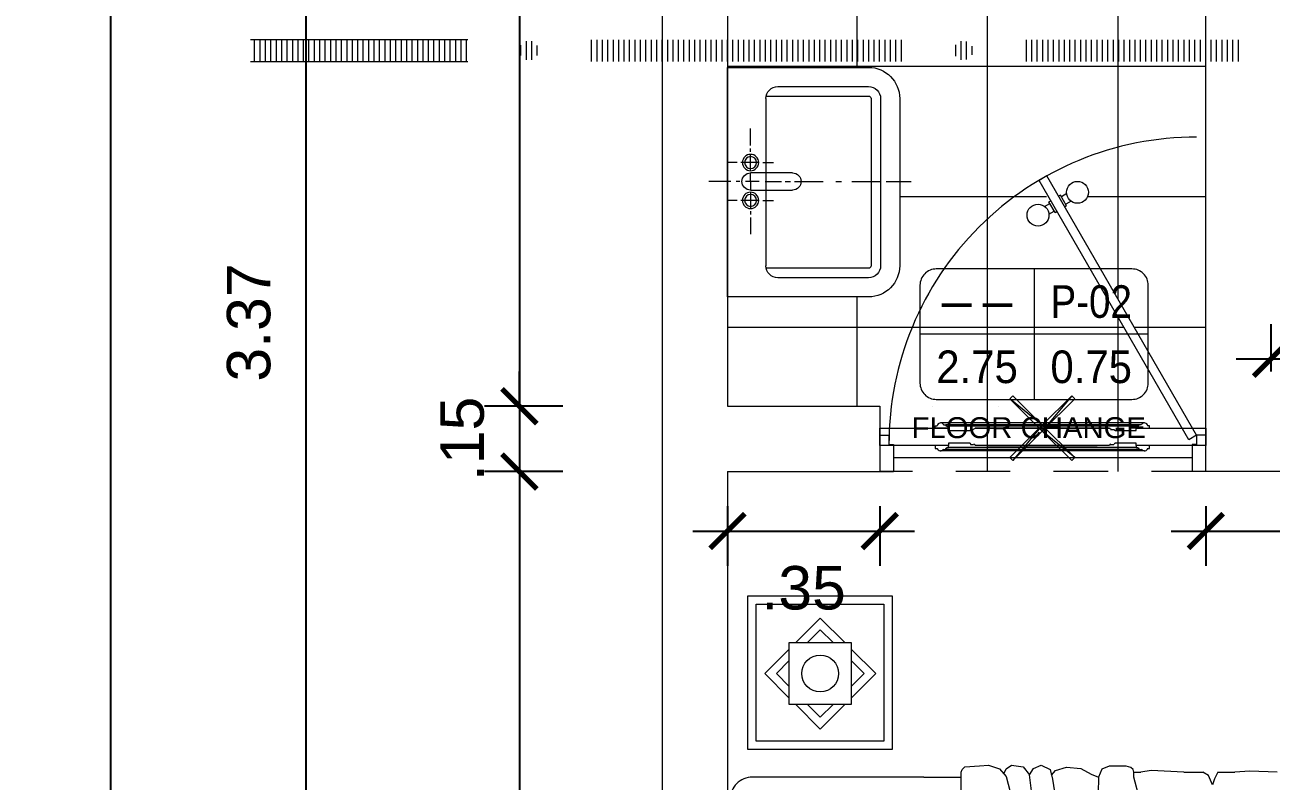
# Model space of a CAD drawing. Header units: millimetres. Extents: x -59 to 123, y 54 to 155.
# Drawn here: x -28.534 to -25.668, y 137.245 to 138.984 of the extents above; entities that cross this region are included whole.
import ezdxf
from ezdxf.enums import TextEntityAlignment as Align

# ---------------------------------------------------------------- set-up
doc = ezdxf.new("R2010")
doc.units = ezdxf.units.MM
for name, pattern in [('CONTINUA', [0]), ('DASHDOT', [25.4, 12.7, -6.35, 0, -6.35]), ('HIDDEN2', [0.1875, 0.125, -0.0625])]:
    doc.linetypes.add(name, pattern=pattern)
doc.layers.get('0').update_dxf_attribs({"lineweight": 9})
doc.layers.get('Defpoints').update_dxf_attribs({"lineweight": 0})
for name, color, linetype in [('A-COT', 8, 'Continuous'), ('A-PROY', 8, 'HIDDEN2'), ('TEXTO', 2, 'Continuous')]:
    doc.layers.add(name, color=color, linetype=linetype)
for name, color, linetype, lineweight in [('DET-CORTE', 86, 'Continuous', 50), ('mobiliario', 7, 'Continuous', 0), ('MUROS', 7, 'Continuous', 80), ('pisos', 251, 'Continuous', 0), ('PUERTAS', 7, 'Continuous', 9), ('SANITARIOS', 7, 'Continuous', 5), ('TEXTOS', 3, 'Continuous', 0), ('VIDRIO', 7, 'Continuous', 5)]:
    doc.layers.add(name, color=color, linetype=linetype, lineweight=lineweight)
doc.styles.add('ARIAL', font='arial.ttf')
doc.styles.add('S', font='romand.shx')
doc.styles.add('style1', font='arial.ttf', dxfattribs={"height": 0.1})
doc.styles.add('text100', font='swissek.ttf', dxfattribs={"height": 0.25})
doc.dimstyles.new('luis1', dxfattribs={"dimtxt": 0.1, "dimasz": 0.08, "dimexe": 0.08, "dimexo": 0.08, "dimgap": 0.08, "dimtad": 2, "dimzin": 4, "dimdsep": 46, "dimtxsty": 'style1', "dimblk": 'ARCHTICK', "dimcen": 2, "dimdle": 0.08, "dimclrd": 256, "dimclre": 256, "dimclrt": 256, "dimadec": 0, "dimazin": 1, "dimtfac": 1, "dimtix": 1, "dimtmove": 0, "dimatfit": 3, "dimfxl": 1, "dimtolj": 1, "dimarcsym": 0})

# ---------------------------------------------------------------- blocks, each defined once
blk = doc.blocks.new('CP')
at = {"layer": 'mobiliario'}
for points in [[(25.9, 6.427), (25.9, 6.4749), (25.8947, 6.4749), (25.8947, 6.6355), (25.9351, 6.6355), (25.9351, 6.4749), (25.9298, 6.4749), (25.9298, 6.427)], [(25.8905, 6.4749), (25.8947, 6.4749), (25.8947, 6.5057), (25.8894, 6.5057), (25.8894, 6.5015)], [(25.9415, 6.5015), (25.9415, 6.5057), (25.9351, 6.5057), (25.9351, 6.4749), (25.9394, 6.4749), (25.9394, 6.4759), (25.9394, 6.477), (25.9394, 6.4781), (25.9405, 6.4791), (25.9405, 6.4802), (25.9415, 6.4802), (25.9415, 6.4812), (25.9426, 6.4812), (25.9437, 6.4812)], [(25.883, 6.494), (25.883, 6.2589), (25.883, 6.0249)], [(25.8873, 6.4866), (25.8873, 6.4812), (25.8883, 6.4812), (25.8894, 6.4802), (25.8905, 6.4791), (25.8905, 6.4781), (25.8905, 6.477), (25.8905, 6.4759), (25.8905, 6.4749)], [(25.8873, 6.4812), (25.8873, 6.2589), (25.8873, 6.0376)], [(25.9437, 6.4812), (25.9437, 6.4866)], [(25.9437, 6.4812), (25.9437, 6.2589), (25.9437, 6.0376)], [(25.9468, 6.494), (25.9468, 6.2589), (25.9468, 6.0249)], [(25.8905, 6.4749), (25.8905, 6.2589), (25.8905, 6.044)], [(25.9394, 6.4749), (25.9394, 6.2589), (25.9394, 6.044)], [(25.8979, 6.4164), (25.8979, 6.4238)], [(25.933, 6.4238), (25.933, 6.4164)], [(25.8947, 6.4142), (25.8947, 6.2589), (25.8947, 6.1047), (25.8947, 6.2589), (25.8947, 6.4142)], [(25.9351, 6.4142), (25.9351, 6.2589), (25.9351, 6.1047)], [(25.9351, 6.1334), (25.9351, 6.3855)], [(25.8277, 6.3344), (25.8203, 6.327), (25.9022, 6.2589), (25.8277, 6.3344), (25.8277, 6.3344)], [(25.9628, 6.3344), (25.9022, 6.2589), (25.8883, 6.2589), (25.9628, 6.3344), (25.9628, 6.3344)], [(25.9692, 6.327), (25.9628, 6.3344), (25.9022, 6.2589), (25.9692, 6.327), (25.9692, 6.327)], [(25.8203, 6.327), (25.9022, 6.2589), (25.8883, 6.2589), (25.8203, 6.327), (25.8203, 6.327)], [(25.8883, 6.2589), (25.8277, 6.1844), (25.8203, 6.1919), (25.8883, 6.2589), (25.8883, 6.2589)], [(25.9022, 6.2589), (25.8883, 6.2589), (25.8277, 6.1844), (25.9022, 6.2589), (25.9022, 6.2589)], [(25.9022, 6.2589), (25.8883, 6.2589), (25.9692, 6.1919), (25.9022, 6.2589), (25.9022, 6.2589)], [(25.8883, 6.2589), (25.9692, 6.1919), (25.9628, 6.1844), (25.8883, 6.2589), (25.8883, 6.2589)], [(25.8447, 6.1589), (25.8447, 6.1589)], [(25.9298, 6.0919), (25.9298, 6.044), (25.9351, 6.044), (25.9351, 5.8855), (25.9107, 5.8855), (25.9065, 5.8855), (25.8947, 5.8855), (25.8947, 6.044), (25.9, 6.044), (25.9, 6.0919)], [(25.8979, 6.094), (25.8979, 6.1015)], [(25.933, 6.1015), (25.933, 6.094)], [(25.8873, 6.0323), (25.8873, 6.0376), (25.8883, 6.0376), (25.8894, 6.0376), (25.8894, 6.0387), (25.8905, 6.0398), (25.8905, 6.0408), (25.8905, 6.0419), (25.8905, 6.0429), (25.8905, 6.044)], [(25.8905, 6.044), (25.8947, 6.044), (25.8947, 6.0132), (25.8894, 6.0132), (25.8894, 6.0176)], [(25.9394, 6.044), (25.9351, 6.044), (25.9351, 6.0132), (25.9415, 6.0132), (25.9415, 6.0174)], [(25.9437, 6.0323), (25.9437, 6.0376), (25.9426, 6.0376), (25.9415, 6.0376), (25.9405, 6.0387), (25.9405, 6.0398), (25.9394, 6.0408), (25.9394, 6.0419), (25.9394, 6.0429), (25.9394, 6.044)], [(25.8447, 6.0078), (25.8447, 6.0078)]]:
    blk.add_lwpolyline(points, dxfattribs=at)
for centre, start, end in [((25.891, 6.4945), 101.5369, 239.1395), ((25.891, 6.0254), 120.8203, 258.5038)]:
    blk.add_arc(centre, 0.00798, start, end, dxfattribs=at)
for points in [[(25.9468, 6.4956), (25.9464, 6.4988), (25.9441, 6.5014), (25.941, 6.5022)], [(25.943, 6.4877), (25.9457, 6.4893), (25.9472, 6.4924), (25.9468, 6.4956)], [(25.8974, 6.4249), (25.8989, 6.4249), (25.9, 6.4261), (25.9, 6.4275)], [(25.9298, 6.4275), (25.9298, 6.4261), (25.931, 6.4249), (25.9325, 6.4249)], [(25.8942, 6.4142), (25.8957, 6.4142), (25.8968, 6.4154), (25.8968, 6.4169)], [(25.932, 6.4169), (25.932, 6.4154), (25.9331, 6.4142), (25.9346, 6.4142)], [(25.8968, 6.102), (25.8968, 6.1035), (25.8957, 6.1047), (25.8942, 6.1047)], [(25.9346, 6.1047), (25.9331, 6.1047), (25.932, 6.1035), (25.932, 6.102)], [(25.9, 6.0924), (25.9, 6.0939), (25.8989, 6.0951), (25.8974, 6.0951)], [(25.9325, 6.0951), (25.931, 6.0951), (25.9298, 6.0939), (25.9298, 6.0924)], [(25.941, 6.0177), (25.9441, 6.0186), (25.9464, 6.0212), (25.9468, 6.0243)], [(25.9468, 6.0243), (25.9472, 6.0275), (25.9457, 6.0306), (25.943, 6.0322)]]:
    blk.add_open_spline(points, degree=3, dxfattribs=at)
blk = doc.blocks.new('rf67')
at = {"layer": 'PUERTAS', "ltscale": 0.075}
for p, q in [((2984.4541, 394.8959), (2984.4292, 394.895)), ((2984.4585, 394.0686), (2984.4292, 394.895)), ((2984.4834, 394.0695), (2984.4541, 394.8959)), ((2983.711, 394.4797), (2983.7334, 394.4678)), ((2983.7327, 394.4394), (2983.6977, 394.3735)), ((2983.7334, 394.4678), (2983.7215, 394.4454)), ((2983.7215, 394.4454), (2983.7327, 394.4394)), ((2983.6641, 394.3914), (2983.6977, 394.3735)), ((2984.4834, 394.0695), (2984.4585, 394.0686)), ((2984.4834, 394.0695), (2984.4715, 394.0471)), ((2984.5059, 394.0576), (2984.4834, 394.0695)), ((2984.4603, 394.0531), (2984.4253, 393.9872)), ((2984.4715, 394.0471), (2984.4603, 394.0531)), ((2984.459, 393.9693), (2984.4253, 393.9872))]:
    blk.add_line(p, q, dxfattribs=at)
at = {"layer": 'PUERTAS', "ltscale": 0.01}
for p, q in [((2984.4089, 394.8242), (2984.4257, 394.8248)), ((2984.4255, 394.8297), (2984.4315, 394.8299)), ((2984.4267, 394.796), (2984.4255, 394.8297)), ((2984.4625, 394.831), (2984.4565, 394.8308)), ((2984.4637, 394.7974), (2984.4625, 394.831)), ((2984.4794, 394.8268), (2984.4627, 394.8262)), ((2984.4098, 394.8001), (2984.4265, 394.8006)), ((2984.4267, 394.796), (2984.4327, 394.7962)), ((2984.4637, 394.7974), (2984.4577, 394.7971)), ((2984.4803, 394.8026), (2984.4636, 394.802))]:
    blk.add_line(p, q, dxfattribs=at)
for centre in [(2984.3818, 394.8116), (2984.5074, 394.8161)]:
    blk.add_circle(centre, 0.0302, dxfattribs=at)
blk.add_arc((2984.4709, 394.0476), 0.8484, 61.9779, 152.0448, dxfattribs=at)
blk = doc.blocks.new('CUADROVANOS3')
blk.add_lwpolyline([(-0.2625, -0.1125), (-0.2625, 0.1125, -0.414214), (-0.225, 0.15), (0.225, 0.15, -0.414214), (0.2625, 0.1125), (0.2625, -0.1125, -0.414214), (0.225, -0.15), (-0.225, -0.15, -0.414214)], format="xyb", close=True)
for points in [[(0, 0.15), (0, -0.15)], [(-0.2625, 0), (0.2625, 0)]]:
    blk.add_lwpolyline(points)
at = {"layer": 'TEXTOS', "style": 'S', "flags": 8}
for tag, width, p, p2 in [('CODIGO', 1.029412, (-0.225, 0.0375), (-0.0375, 0.0375)), ('ALFEIZAR', 0.739437, (0.0375, 0.0375), (0.225, 0.0375)), ('ANCHO', 0.772059, (-0.225, -0.1125), (-0.0375, -0.1125)), ('ALTO', 0.772059, (0.0375, -0.1125), (0.225, -0.1125))]:
    blk.add_attdef(tag, text='', height=0.075, dxfattribs=dict(at, width=width)).set_placement(p, p2, align=Align.FIT)
blk = doc.blocks.new('LAV-5')
for p, q in [((-0.0015, -0.0076), (-0.0015, 0.043)), ((-0.264, 0), (-0.264, -0.3242)), ((0, 0), (-0.264, 0)), ((-0.0451, -0.0222), (-0.0451, 0.0007)), ((0.264, 0), (0, 0)), ((0.0421, -0.0222), (0.0421, 0.0007)), ((0.264, -0.3242), (0.264, 0)), ((-0.0015, -0.0282), (-0.0015, -0.0196)), ((-0.0015, -0.0282), (-0.0015, -0.0196)), ((-0.0846, -0.0529), (-0.123, -0.0529)), ((-0.07, -0.0529), (-0.0777, -0.0529)), ((-0.0264, -0.0529), (-0.064, -0.0529)), ((-0.0451, -0.0433), (-0.0451, -0.0306)), ((-0.0451, -0.0726), (-0.0451, -0.0433)), ((-0.0015, -0.0529), (-0.0212, -0.0529)), ((-0.0212, -0.1496), (-0.0212, -0.0529)), ((-0.0015, -0.0529), (-0.017, -0.0529)), ((-0.0015, -0.0726), (-0.0015, -0.0409)), ((-0.0015, -0.0726), (-0.0015, -0.0409)), ((-0.0015, -0.0529), (0.0182, -0.0529)), ((-0.0015, -0.0529), (0.014, -0.0529)), ((0.0182, -0.0529), (0.0182, -0.1496)), ((0.0234, -0.0529), (0.061, -0.0529)), ((0.0421, -0.0433), (0.0421, -0.0306)), ((0.0421, -0.0726), (0.0421, -0.0433)), ((0.067, -0.0529), (0.0747, -0.0529)), ((0.0816, -0.0529), (0.12, -0.0529)), ((-0.0451, -0.0812), (-0.0451, -0.106)), ((0.0421, -0.0812), (0.0421, -0.106)), ((-0.198, -0.0886), (-0.198, -0.3242)), ((-0.1922, -0.088), (0.1922, -0.088)), ((-0.0011, -0.0863), (-0.0011, -0.124)), ((0.198, -0.3242), (0.198, -0.0886)), ((-0.22, -0.1158), (-0.22, -0.3242)), ((-0.0011, -0.1326), (-0.0011, -0.1445)), ((0.22, -0.3242), (0.22, -0.1158)), ((-0.0011, -0.1539), (-0.0011, -0.2199)), ((-0.0015, -0.2489), (-0.0015, -0.2618)), ((-0.0015, -0.2857), (-0.0015, -0.3507)), ((-0.1922, -0.33), (0.1922, -0.33)), ((-0.0015, -0.329), (-0.0015, -0.347)), ((-0.1922, -0.352), (0.1922, -0.352)), ((-0.0015, -0.365), (-0.0015, -0.4223)), ((-0.1922, -0.396), (0.1922, -0.396))]:
    blk.add_line(p, q)
for centre, radius in [((-0.0451, -0.0529), 0.0188), ((-0.0451, -0.0529), 0.0137), ((0.0421, -0.0529), 0.0188), ((0.0421, -0.0529), 0.0137)]:
    blk.add_circle(centre, radius)
for centre, radius, start, end in [((-0.0015, -0.0529), 0.0197, 90, 180), ((-0.0015, -0.0529), 0.0197, 0, 90), ((-0.1922, -0.1158), 0.0278, 90, 180), ((0.1922, -0.1158), 0.0278, 0, 90), ((-0.0015, -0.1496), 0.0197, 180, 270), ((-0.0015, -0.1496), 0.0197, 270, 0), ((-0.1922, -0.3242), 0.0718, 180, 270), ((-0.1922, -0.3242), 0.0278, 180, 270), ((-0.1922, -0.3242), 0.00583, 180, 270), ((0.1922, -0.3242), 0.0718, 270, 0), ((0.1922, -0.3242), 0.0278, 270, 0), ((0.1922, -0.3242), 0.00583, 270, 0)]:
    blk.add_arc(centre, radius, start, end)
blk = doc.blocks.new('A$C0A801907')
at = {"layer": 'mobiliario'}
for p, q in [((1.2156, 0.422), (1.1981, 0.532)), ((1.2605, 0.4732), (1.268, 0.412)), ((1.3217, 0.4157), (1.308, 0.4682)), ((1.1092, 0.4171), (1.1107, 0.4539)), ((0.8354, 0.4056), (0.7964, 0.4056)), ((0.9134, 0.4056), (0.8699, 0.4056)), ((1.0284, 0.4056), (1.0124, 0.4056)), ((1.0284, 0.4169), (1.0284, 0.4056)), ((1.1022, 0.3987), (1.1092, 0.4171)), ((1.2206, 0.3995), (1.2156, 0.422)), ((1.268, 0.412), (1.2593, 0.397)), ((1.337, 0.398), (1.3217, 0.4157)), ((1.511, 0.4169), (1.4255, 0.4169)), ((1.4255, 0.4169), (1.4255, 0.4056)), ((1.511, 0.4169), (1.9055, 0.4169)), ((1.0851, 0.3918), (1.1022, 0.3987)), ((1.2418, 0.3895), (1.2206, 0.3995)), ((1.2593, 0.397), (1.2418, 0.3895)), ((1.5839, 0), (1.5839, 0.3533)), ((1.5839, 0.3533), (1.9158, 0.3533)), ((1.9158, 0.3533), (1.9158, 0)), ((1.6029, 0.019), (1.6029, 0.3343)), ((1.6029, 0.3343), (1.8968, 0.3343)), ((1.8968, 0.3343), (1.8968, 0.019)), ((1.6932, 0.2499), (1.7496, 0.3063)), ((1.7496, 0.3063), (1.806, 0.2499)), ((1.7201, 0.2499), (1.7496, 0.2794)), ((1.7496, 0.2794), (1.7791, 0.2499)), ((1.622, 0.1787), (1.6784, 0.235)), ((1.6784, 0.1074), (1.6784, 0.2499)), ((1.6784, 0.2499), (1.8209, 0.2499)), ((1.8209, 0.2499), (1.8209, 0.1074)), ((1.8209, 0.235), (1.8772, 0.1787)), ((1.6488, 0.1787), (1.6784, 0.2082)), ((1.8209, 0.2082), (1.8504, 0.1787)), ((1.6784, 0.1223), (1.622, 0.1787)), ((1.6784, 0.1491), (1.6488, 0.1787)), ((1.8504, 0.1787), (1.8209, 0.1491)), ((1.8772, 0.1787), (1.8209, 0.1223)), ((1.8209, 0.1074), (1.6784, 0.1074)), ((1.7496, 0.051), (1.6932, 0.1074)), ((1.7496, 0.0779), (1.7201, 0.1074)), ((1.7791, 0.1074), (1.7496, 0.0779)), ((1.806, 0.1074), (1.7496, 0.051)), ((1.9158, 0), (1.5839, 0)), ((1.8968, 0.019), (1.6029, 0.019))]:
    blk.add_line(p, q, dxfattribs=at)
for points in [[(0.685, 1.8033), (0.7021, 1.6819), (0.7593, 1.5582), (0.7955, 1.4405), (0.8226, 1.2897), (0.8467, 1.1178), (0.907, 0.8493), (0.9703, 0.614), (1.0155, 0.4662), (1.0284, 0.4169)], [(1.4271, 0.5931), (1.4255, 0.5386), (1.4255, 0.4169)], [(0.8354, 0.4056), (0.8429, 0.421), (0.8474, 0.4345), (0.8564, 0.4135), (0.8699, 0.4056)], [(0.6988, 0.4056), (0.7619, 0.403), (0.7964, 0.4056)], [(0.9134, 0.4056), (0.9885, 0.4015), (1.0124, 0.4056)], [(1.0284, 0.4056), (1.0295, 0.3991), (1.0349, 0.3952), (1.0462, 0.3914), (1.0851, 0.3918)], [(1.2177, 0.4124), (1.2082, 0.4015), (1.1828, 0.3944), (1.1502, 0.3973), (1.1262, 0.41), (1.1092, 0.4171)], [(1.3274, 0.4092), (1.3217, 0.3982), (1.3093, 0.3895), (1.283, 0.3932), (1.268, 0.412)], [(1.4255, 0.4056), (1.4235, 0.3996), (1.4168, 0.393), (1.3834, 0.3911), (1.3624, 0.3898)], [(1.3624, 0.3898), (1.337, 0.398)]]:
    blk.add_lwpolyline(points, dxfattribs=at)
blk.add_circle((1.7496, 0.1787), 0.0424, dxfattribs=at)
blk.add_arc((1.9055, 0.4683), 0.0513, 270, 0, dxfattribs=at)
blk = doc.blocks.new('_ArchTick')
at = {"color": 0, "linetype": 'ByBlock', "const_width": 0.15}
blk.add_lwpolyline([(-0.5, -0.5), (0.5, 0.5)], dxfattribs=at)
blk = doc.blocks.new('*D404')
at = {"layer": 'A-COT', "linetype": 'Continuous', "lineweight": -2, "transparency": 16777216}
for p, q in [((-27.3971, 140.6873), (-27.3971, 138.0273)), ((-27.2971, 140.6073), (-27.4771, 140.6073)), ((-27.2971, 138.1073), (-27.4771, 138.1073))]:
    blk.add_line(p, q, dxfattribs=at)
at = {"layer": 'Defpoints', "color": 0, "linetype": 'CONTINUA', "transparency": 16777216}
for p in [(-26.9183, 140.6073), (-27.3971, 138.1073), (-26.9183, 138.1073)]:
    blk.add_point(p, dxfattribs=at)
at = {"layer": 'A-COT', "linetype": 'CONTINUA', "lineweight": -2, "transparency": 16777216, "xscale": 0.08, "yscale": 0.08, "zscale": 0.08}
for p, rotation in [((-27.3971, 140.6073), 90), ((-27.3971, 138.1073), 270)]:
    blk.add_blockref('_ArchTick', p, dxfattribs=dict(at, rotation=rotation))
at = {"layer": 'A-COT', "linetype": 'CONTINUA', "lineweight": 5, "transparency": 16777216, "insert": (-27.5281, 139.3573), "char_height": 0.1, "attachment_point": 5, "rotation": 90, "style": 'style1'}
blk.add_mtext('\\A1;2.50', dxfattribs=at)
blk = doc.blocks.new('*D405')
at = {"layer": 'A-COT', "linetype": 'Continuous', "lineweight": -2, "transparency": 16777216}
for p, q in [((-27.3971, 138.1073), (-27.3971, 138.1873)), ((-27.2971, 138.1073), (-27.4771, 138.1073)), ((-27.3971, 138.1073), (-27.3971, 137.9573)), ((-27.2971, 137.9573), (-27.4771, 137.9573)), ((-27.3971, 137.9573), (-27.3971, 137.8773))]:
    blk.add_line(p, q, dxfattribs=at)
at = {"layer": 'Defpoints', "color": 0, "linetype": 'CONTINUA', "transparency": 16777216}
for p in [(-26.9183, 138.1073), (-27.3971, 137.9573), (-26.9183, 137.9573)]:
    blk.add_point(p, dxfattribs=at)
at = {"layer": 'A-COT', "linetype": 'CONTINUA', "lineweight": -2, "transparency": 16777216, "xscale": 0.08, "yscale": 0.08, "zscale": 0.08}
for p, rotation in [((-27.3971, 138.1073), 270), ((-27.3971, 137.9573), 90)]:
    blk.add_blockref('_ArchTick', p, dxfattribs=dict(at, rotation=rotation))
at = {"layer": 'A-COT', "linetype": 'CONTINUA', "lineweight": 5, "transparency": 16777216, "insert": (-27.5281, 138.0323), "char_height": 0.1, "attachment_point": 5, "rotation": 90, "style": 'style1'}
blk.add_mtext('\\A1;.15', dxfattribs=at)
blk = doc.blocks.new('*D406')
at = {"layer": 'A-COT', "linetype": 'Continuous', "lineweight": -2, "transparency": 16777216}
for p, q in [((-27.3971, 138.0373), (-27.3971, 135.1773)), ((-27.2971, 137.9573), (-27.4771, 137.9573)), ((-27.2971, 135.2573), (-27.4771, 135.2573))]:
    blk.add_line(p, q, dxfattribs=at)
at = {"layer": 'Defpoints', "color": 0, "linetype": 'CONTINUA', "transparency": 16777216}
for p in [(-26.9183, 137.9573), (-27.3971, 135.2573), (-26.9183, 135.2573)]:
    blk.add_point(p, dxfattribs=at)
at = {"layer": 'A-COT', "linetype": 'CONTINUA', "lineweight": -2, "transparency": 16777216, "xscale": 0.08, "yscale": 0.08, "zscale": 0.08}
for p, rotation in [((-27.3971, 137.9573), 90), ((-27.3971, 135.2573), 270)]:
    blk.add_blockref('_ArchTick', p, dxfattribs=dict(at, rotation=rotation))
at = {"layer": 'A-COT', "linetype": 'CONTINUA', "lineweight": 5, "transparency": 16777216, "insert": (-27.5281, 136.6073), "char_height": 0.1, "attachment_point": 5, "rotation": 90, "style": 'style1'}
blk.add_mtext('\\A1;2.70', dxfattribs=at)
blk = doc.blocks.new('*D438')
at = {"layer": 'A-COT', "linetype": 'Continuous', "lineweight": -2, "transparency": 16777216}
for p, q in [((-25.8183, 137.8773), (-25.8183, 137.7404)), ((-22.9183, 137.8773), (-22.9183, 137.7404)), ((-25.8983, 137.8204), (-22.8383, 137.8204))]:
    blk.add_line(p, q, dxfattribs=at)
at = {"layer": 'Defpoints', "color": 0, "linetype": 'CONTINUA', "transparency": 16777216}
for p in [(-25.8183, 137.9573), (-22.9183, 137.9573), (-22.9183, 137.8204)]:
    blk.add_point(p, dxfattribs=at)
at = {"layer": 'A-COT', "linetype": 'CONTINUA', "lineweight": -2, "transparency": 16777216, "xscale": 0.08, "yscale": 0.08, "zscale": 0.08, "rotation": 180}
blk.add_blockref('_ArchTick', (-25.8183, 137.8204), dxfattribs=at)
at = {"layer": 'A-COT', "linetype": 'CONTINUA', "lineweight": -2, "transparency": 16777216, "xscale": 0.08, "yscale": 0.08, "zscale": 0.08}
blk.add_blockref('_ArchTick', (-22.9183, 137.8204), dxfattribs=at)
at = {"layer": 'A-COT', "linetype": 'CONTINUA', "lineweight": 5, "transparency": 16777216, "insert": (-24.3683, 137.6893), "char_height": 0.1, "attachment_point": 5, "style": 'style1'}
blk.add_mtext('\\A1;2.90', dxfattribs=at)
blk = doc.blocks.new('*D439')
at = {"layer": 'A-COT', "linetype": 'Continuous', "lineweight": -2, "transparency": 16777216}
for p, q in [((-26.9183, 137.8773), (-26.9183, 137.7404)), ((-26.5683, 137.8773), (-26.5683, 137.7404)), ((-26.9983, 137.8204), (-26.4883, 137.8204))]:
    blk.add_line(p, q, dxfattribs=at)
at = {"layer": 'Defpoints', "color": 0, "linetype": 'CONTINUA', "transparency": 16777216}
for p in [(-26.9183, 137.9573), (-26.5683, 137.9573), (-26.5683, 137.8204)]:
    blk.add_point(p, dxfattribs=at)
at = {"layer": 'A-COT', "linetype": 'CONTINUA', "lineweight": -2, "transparency": 16777216, "xscale": 0.08, "yscale": 0.08, "zscale": 0.08, "rotation": 180}
blk.add_blockref('_ArchTick', (-26.9183, 137.8204), dxfattribs=at)
at = {"layer": 'A-COT', "linetype": 'CONTINUA', "lineweight": -2, "transparency": 16777216, "xscale": 0.08, "yscale": 0.08, "zscale": 0.08}
blk.add_blockref('_ArchTick', (-26.5683, 137.8204), dxfattribs=at)
at = {"layer": 'A-COT', "linetype": 'CONTINUA', "lineweight": 5, "transparency": 16777216, "insert": (-26.7433, 137.6893), "char_height": 0.1, "attachment_point": 5, "style": 'style1'}
blk.add_mtext('\\A1;.35', dxfattribs=at)
blk = doc.blocks.new('*D492')
at = {"layer": 'A-COT', "linetype": 'Continuous', "lineweight": -2, "transparency": 16777216}
for p, q in [((-25.6683, 138.1873), (-25.6683, 138.2966)), ((-23.3493, 138.1873), (-23.3493, 138.2966)), ((-25.7483, 138.2166), (-23.2693, 138.2166))]:
    blk.add_line(p, q, dxfattribs=at)
at = {"layer": 'Defpoints', "color": 0, "linetype": 'CONTINUA', "transparency": 16777216}
for p in [(-23.3493, 138.2166), (-25.6683, 138.1073), (-23.3493, 138.1073)]:
    blk.add_point(p, dxfattribs=at)
at = {"layer": 'A-COT', "linetype": 'CONTINUA', "lineweight": -2, "transparency": 16777216, "xscale": 0.08, "yscale": 0.08, "zscale": 0.08, "rotation": 180}
blk.add_blockref('_ArchTick', (-25.6683, 138.2166), dxfattribs=at)
at = {"layer": 'A-COT', "linetype": 'CONTINUA', "lineweight": -2, "transparency": 16777216, "xscale": 0.08, "yscale": 0.08, "zscale": 0.08}
blk.add_blockref('_ArchTick', (-23.3493, 138.2166), dxfattribs=at)
at = {"layer": 'A-COT', "linetype": 'CONTINUA', "lineweight": 5, "transparency": 16777216, "insert": (-24.5088, 138.3477), "char_height": 0.1, "attachment_point": 5, "style": 'style1'}
blk.add_mtext('\\A1;2.32', dxfattribs=at)
blk = doc.blocks.new('*D1254')
at = {"layer": 'A-COT', "linetype": 'Continuous', "lineweight": -2, "transparency": 16777216}
for p, q in [((-28.3376, 150.6123), (-28.3376, 131.4523)), ((-28.2376, 150.5323), (-28.4176, 150.5323)), ((-28.2376, 131.5323), (-28.4176, 131.5323))]:
    blk.add_line(p, q, dxfattribs=at)
at = {"layer": 'Defpoints', "color": 0, "linetype": 'CONTINUA', "transparency": 16777216}
for p in [(-27.0683, 150.5323), (-28.3376, 131.5323), (-27.0683, 131.5323)]:
    blk.add_point(p, dxfattribs=at)
at = {"layer": 'A-COT', "linetype": 'CONTINUA', "lineweight": -2, "transparency": 16777216, "xscale": 0.08, "yscale": 0.08, "zscale": 0.08}
for p, rotation in [((-28.3376, 150.5323), 90), ((-28.3376, 131.5323), 270)]:
    blk.add_blockref('_ArchTick', p, dxfattribs=dict(at, rotation=rotation))
at = {"layer": 'A-COT', "linetype": 'CONTINUA', "lineweight": 5, "transparency": 16777216, "insert": (-28.4686, 141.0323), "char_height": 0.1, "attachment_point": 5, "rotation": 90, "style": 'style1'}
blk.add_mtext('\\A1;19.00', dxfattribs=at)
blk = doc.blocks.new('*D1245')
at = {"layer": 'A-COT', "linetype": 'Continuous', "lineweight": -2, "transparency": 16777216}
for p, q in [((-27.888, 140.0667), (-27.888, 136.5334)), ((-27.888, 139.9867), (-27.968, 139.9867)), ((-27.888, 136.6134), (-27.968, 136.6134))]:
    blk.add_line(p, q, dxfattribs=at)
at = {"layer": 'Defpoints', "color": 0, "linetype": 'CONTINUA', "transparency": 16777216}
for p in [(-27.8173, 139.9867), (-27.888, 136.6134), (-27.8173, 136.6134)]:
    blk.add_point(p, dxfattribs=at)
at = {"layer": 'A-COT', "linetype": 'CONTINUA', "lineweight": -2, "transparency": 16777216, "xscale": 0.08, "yscale": 0.08, "zscale": 0.08}
for p, rotation in [((-27.888, 139.9867), 90), ((-27.888, 136.6134), 270)]:
    blk.add_blockref('_ArchTick', p, dxfattribs=dict(at, rotation=rotation))
at = {"layer": 'A-COT', "linetype": 'CONTINUA', "lineweight": 5, "transparency": 16777216, "insert": (-28.0191, 138.3001), "char_height": 0.1, "attachment_point": 5, "rotation": 90, "style": 'style1'}
blk.add_mtext('\\A1;3.37', dxfattribs=at)

msp = doc.modelspace()

# ---------------------------------------------------------------- hatches: boundary and pattern name
at = {"layer": 'DET-CORTE', "linetype": 'DASHDOT', "lineweight": 5, "ltscale": 0.1}
h = msp.add_hatch(dxfattribs=at)
h.set_pattern_fill('ANSI31', color=256, scale=0.1, angle=45, style=0)
h.set_pattern_definition([(90, (88.194025, 99.556699), (0.0125, -8e-19), [])])
h.paths.add_polyline_path([(-25.7344, 138.9505), (-25.7344, 138.9005), (-26.2344, 138.9005), (-26.2344, 138.9505)])
h.paths.add_polyline_path([(-26.3537, 138.9257, -1), (-26.3979, 138.9257, -1)])
h.paths.add_polyline_path([(-26.5164, 138.9505), (-26.5164, 138.9005), (-27.2336, 138.9005), (-27.2336, 138.9505)])
h.paths.add_polyline_path([(-27.3527, 138.9257, -1), (-27.3969, 138.9257, -1)])
h.paths.add_polyline_path([(-27.5156, 138.9505), (-27.5156, 138.9005), (-28.0156, 138.9005), (-28.0156, 138.9505)])
at = {"layer": 'pisos', "lineweight": 5}
h = msp.add_hatch(dxfattribs=at)
h.set_pattern_fill('_USER', color=256, scale=0.3, angle=90, double=1, pattern_type=0)
h.set_pattern_definition([(90, (-120.5205, 144.88946), (-0.3, 2e-17), []), (180, (-120.5205, 144.88946), (-4e-17, -0.3), [])])
h.paths.add_polyline_path([(-25.8183, 139.7073), (-26.9183, 139.7073), (-26.9183, 139.5401), (-26.7298, 139.5401, -0.414214), (-26.7098, 139.5201), (-26.7098, 139.5082), (-26.4848, 139.4801, -0.076393), (-26.3863, 139.465, -0.086437), (-26.308, 139.4244, -0.105872), (-26.2526, 139.36, -0.125404), (-26.2348, 139.2901, -0.125404), (-26.2526, 139.2202, -0.105872), (-26.308, 139.1557, -0.086437), (-26.3863, 139.1152, -0.076393), (-26.4848, 139.1001), (-26.7098, 139.072), (-26.7098, 139.0601, -0.414214), (-26.7298, 139.0401), (-26.9183, 139.0401), (-26.9183, 138.8869), (-26.5941, 138.8869, -0.414214), (-26.5223, 138.815), (-26.5223, 138.4307, -0.414214), (-26.5941, 138.3589), (-26.9183, 138.3589), (-26.9183, 138.1073), (-26.5683, 138.1073), (-26.5683, 138.0406), (-26.5468, 138.0406, -0.263699), (-26.1851, 138.6367), (-26.184, 138.6374), (-26.1568, 138.5904), (-26.1525, 138.5929), (-26.1504, 138.5894), (-26.1386, 138.5962, -0.031911), (-26.1388, 138.5994, -1), (-26.0884, 138.5994, -0.60997), (-26.1283, 138.5789), (-26.1403, 138.5719), (-26.1384, 138.5686), (-26.1428, 138.5661), (-25.8394, 138.0406), (-25.8183, 138.0406)])
h.paths.add_polyline_path([(-26.1608, 138.5556), (-26.1652, 138.5531), (-26.1671, 138.5565), (-26.1792, 138.5495, -1.050106), (-26.2294, 138.547, -0.620259), (-26.189, 138.5671), (-26.1771, 138.5739), (-26.1792, 138.5775), (-26.202, 138.627, 0.264315), (-26.5471, 138.0194), (-26.5365, 138.0194), (-26.5365, 137.9573), (-25.85, 137.9573), (-25.85, 138.0194), (-25.8394, 138.0194), (-25.8394, 138.0406), (-25.8575, 138.0302)])

# ---------------------------------------------------------------- linework, layer by layer
at = {"layer": 'A-PROY', "lineweight": 5}
msp.add_line((-25.8183, 137.9573), (-26.5683, 137.9573), dxfattribs=at)
at = {"layer": 'DET-CORTE', "linetype": 'DASHDOT', "lineweight": 5, "ltscale": 0.1}
for p, q in [((-27.5156, 138.9505), (-28.0156, 138.9505)), ((-27.5156, 138.9505), (-28.0156, 138.9505)), ((-27.5156, 138.9505), (-28.0156, 138.9505)), ((-28.0156, 138.9005), (-27.5156, 138.9005)), ((-28.0156, 138.9005), (-27.5156, 138.9005)), ((-28.0156, 138.9005), (-27.5156, 138.9005))]:
    msp.add_line(p, q, dxfattribs=at)
at = {"layer": 'MUROS', "lineweight": 5}
for p, q in [((-27.0683, 150.5323), (-27.0683, 135.1073)), ((-26.9183, 138.1073), (-26.5683, 138.1073)), ((-26.9183, 137.9573), (-26.5683, 137.9573))]:
    msp.add_line(p, q, dxfattribs=at)
at = {"layer": 'MUROS', "linetype": 'CONTINUA', "lineweight": 5}
for p, q in [((-26.9183, 140.6073), (-26.9183, 138.1073)), ((-26.9183, 140.6073), (-26.9183, 138.1073)), ((-25.8183, 137.9573), (-25.8183, 140.6073)), ((-26.5683, 138.1073), (-26.5683, 137.9573)), ((-26.9183, 137.9573), (-26.9183, 135.2573)), ((-22.9183, 137.9573), (-25.8183, 137.9573))]:
    msp.add_line(p, q, dxfattribs=at)

# ---------------------------------------------------------------- block references
at = {"lineweight": 5, "xscale": 1.000145369431387, "yscale": 1.000145369431387, "zscale": 1.000145369431387, "rotation": 270}
msp.add_blockref('CP', (-32.4547, 163.9558), dxfattribs=at)
at = {"layer": 'mobiliario', "lineweight": 5, "rotation": 180}
msp.add_blockref('A$C0A801907', (-24.9556, 137.6714), dxfattribs=at)
at = {"layer": 'PUERTAS', "lineweight": 5, "xscale": 0.8333333333377142, "yscale": 0.8333333333377142, "zscale": 0.8333333333377142, "rotation": 27.96919831237982}
msp.add_blockref('rf67', (-2068.4044, -1318.4222), dxfattribs=at)
at = {"layer": 'SANITARIOS', "linetype": 'Continuous', "lineweight": 5, "xscale": -1, "rotation": 90}
msp.add_blockref('LAV-5', (-26.9183, 138.6229), dxfattribs=at)
at = {"layer": 'VIDRIO', "lineweight": 5, "ltscale": 0.25}
ref = msp.add_blockref('CUADROVANOS3', (-26.2132, 138.2732), dxfattribs=dict(at, xscale=-1))
ref.add_attrib('CODIGO', 'P-02', dxfattribs={"layer": 'TEXTOS', "color": 2, "height": 0.075, "style": 'ARIAL', "width": 0.847203, "flags": 8}).set_placement((-26.1757, 138.3107), (-25.9882, 138.3107), align=Align.FIT)
ref.add_attrib('ALTO', '2.75', dxfattribs={"layer": 'TEXTOS', "color": 2, "height": 0.075, "style": 'ARIAL', "width": 0.919468, "flags": 8}).set_placement((-26.4382, 138.1607), (-26.2507, 138.1607), align=Align.FIT)
ref.add_attrib('ANCHO', '0.75', dxfattribs={"layer": 'TEXTOS', "color": 2, "height": 0.075, "style": 'ARIAL', "width": 0.919468, "flags": 8}).set_placement((-26.1757, 138.1607), (-25.9882, 138.1607), align=Align.FIT)
ref.add_attrib('ALFEIZAR', '--', dxfattribs={"layer": 'TEXTOS', "color": 2, "height": 0.075, "style": 'ARIAL', "width": 2.68695, "flags": 8}).set_placement((-26.4382, 138.3107), (-26.2507, 138.3107), align=Align.FIT)

# ---------------------------------------------------------------- texts
at = {"layer": 'TEXTO', "lineweight": 5, "insert": (-26.2256, 138.0823), "char_height": 0.048214, "width": 6.671828, "attachment_point": 2, "style": 'text100'}
msp.add_mtext('{\\fArial|b0|i0|c0|p34;FLOOR CHANGE}', dxfattribs=at)

# ---------------------------------------------------------------- dimensions: what is measured, and where the dimension line sits
at = {"layer": 'A-COT', "linetype": 'CONTINUA', "lineweight": 5}
for base, p1, p2, override, picture, middle in [((-28.3376, 131.5323), (-27.0683, 150.5323), (-27.0683, 131.5323), {"dimfxl": 0.1, "dimfxlon": 1, "dimarcsym": 2}, '*D1254', (-28.4686, 141.0323)), ((-27.3971, 138.1073), (-26.9183, 140.6073), (-26.9183, 138.1073), {"dimtmove": 1, "dimfxl": 0.1, "dimfxlon": 1, "dimarcsym": 2}, '*D404', (-27.5281, 139.3573)), ((-27.888, 136.6134), (-27.8173, 139.9867), (-27.8173, 136.6134), {"dimtmove": 1, "dimfxl": 0.1, "dimfxlon": 1, "dimarcsym": 2}, '*D1245', (-28.0191, 138.3001)), ((-27.3971, 137.9573), (-26.9183, 138.1073), (-26.9183, 137.9573), {"dimtmove": 1, "dimfxl": 0.1, "dimfxlon": 1, "dimarcsym": 2}, '*D405', (-27.5281, 138.0323)), ((-27.3971, 135.2573), (-26.9183, 137.9573), (-26.9183, 135.2573), {"dimtmove": 1, "dimfxl": 0.1, "dimfxlon": 1, "dimarcsym": 2}, '*D406', (-27.5281, 136.6073))]:
    dim = msp.add_linear_dim(base=base, p1=p1, p2=p2, angle=90, dimstyle='luis1', override=override, dxfattribs=at)
    dim.commit()
    dim.dimension.update_dxf_attribs({"geometry": picture, "text_midpoint": middle})
for base, p1, p2, picture, middle in [((-23.3493, 138.2166), (-25.6683, 138.1073), (-23.3493, 138.1073), '*D492', (-24.5088, 138.3477)), ((-26.5683, 137.8204), (-26.9183, 137.9573), (-26.5683, 137.9573), '*D439', (-26.7433, 137.6893)), ((-22.9183, 137.8204), (-25.8183, 137.9573), (-22.9183, 137.9573), '*D438', (-24.3683, 137.6893))]:
    dim = msp.add_linear_dim(base=base, p1=p1, p2=p2, dimstyle='luis1', override={"dimfxl": 0.1, "dimfxlon": 1, "dimarcsym": 2}, dxfattribs=at)
    dim.commit()
    dim.dimension.update_dxf_attribs({"geometry": picture, "text_midpoint": middle})

doc.saveas('drawing.dxf')
